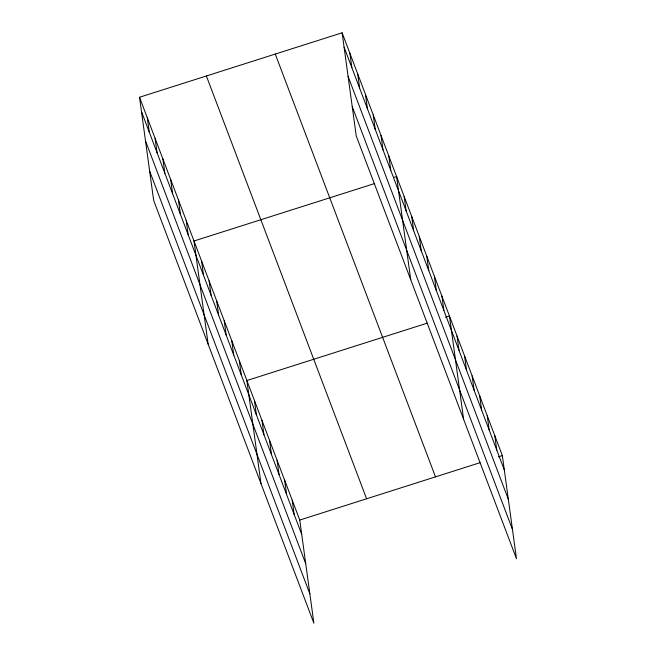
<?xml version="1.0" encoding="UTF-8"?>
<svg xmlns="http://www.w3.org/2000/svg" width="656" height="656" viewBox="0 0 656 656"><rect width="100%" height="100%" fill="white"/><g stroke="black" fill="none" stroke-linecap="round" stroke-linejoin="round"><path stroke-width="0.98" d="M139.523 97.252L299.751 520.052L313.88 623.2L153.652 200.4L139.523 97.252L342.12 32.8L502.348 455.6L516.477 558.748L356.249 135.948L342.12 32.8M374.314 183.639L193.996 240.998L208.132 344.154M393.69 177.473L396.601 176.554L410.73 279.702M427.187 323.162L246.877 380.529L261.006 483.677M445.596 317.307L449.475 316.077L463.603 419.225M299.751 520.052L480.061 462.685M498.47 456.83L502.348 455.6M344.088 47.166L504.316 469.958M348.106 76.465L508.326 499.265M352.239 106.649L512.467 529.449M275.266 54.071L435.494 476.871M206.378 75.981L366.606 498.781M141.491 111.61L301.719 534.41M145.501 140.909L305.729 563.709M149.642 171.101L309.862 593.901M494.796 435.666L496.764 450.032M487.244 415.732L489.212 430.098M479.684 395.806L481.652 410.164M472.131 375.872L474.099 390.238M464.579 355.937L466.547 370.304M457.027 336.011L458.995 350.37M441.923 296.143L443.891 310.509M434.362 276.209L436.33 290.575M426.81 256.283L428.778 270.641M419.258 236.349L421.226 250.707M411.706 216.414L413.674 230.781M404.153 196.48L406.121 210.847M388.819 156.013L390.787 170.38M381.038 135.48L382.997 149.839M373.248 114.948L375.216 129.306M365.466 94.407L367.434 108.773M357.684 73.874L359.652 88.232M349.902 53.333L351.87 67.699M292.199 500.118L294.159 514.476M284.638 480.184L286.606 494.55M277.086 460.25L279.054 474.616M269.534 440.324L271.502 454.682M261.982 420.389L263.95 434.756M254.43 400.455L256.398 414.822M239.317 360.595L241.285 374.953M231.765 340.661L233.733 355.027M224.213 320.727L226.181 335.093M216.66 300.801L218.628 315.159M209.108 280.866L211.076 295.225M201.556 260.932L203.524 275.299M186.214 220.465L188.182 234.832M178.432 199.932L180.4 214.291M170.65 179.391L172.618 193.758M162.868 158.859L164.836 173.217M155.087 138.326L157.055 152.684M147.305 117.785L149.273 132.151"/></g></svg>
